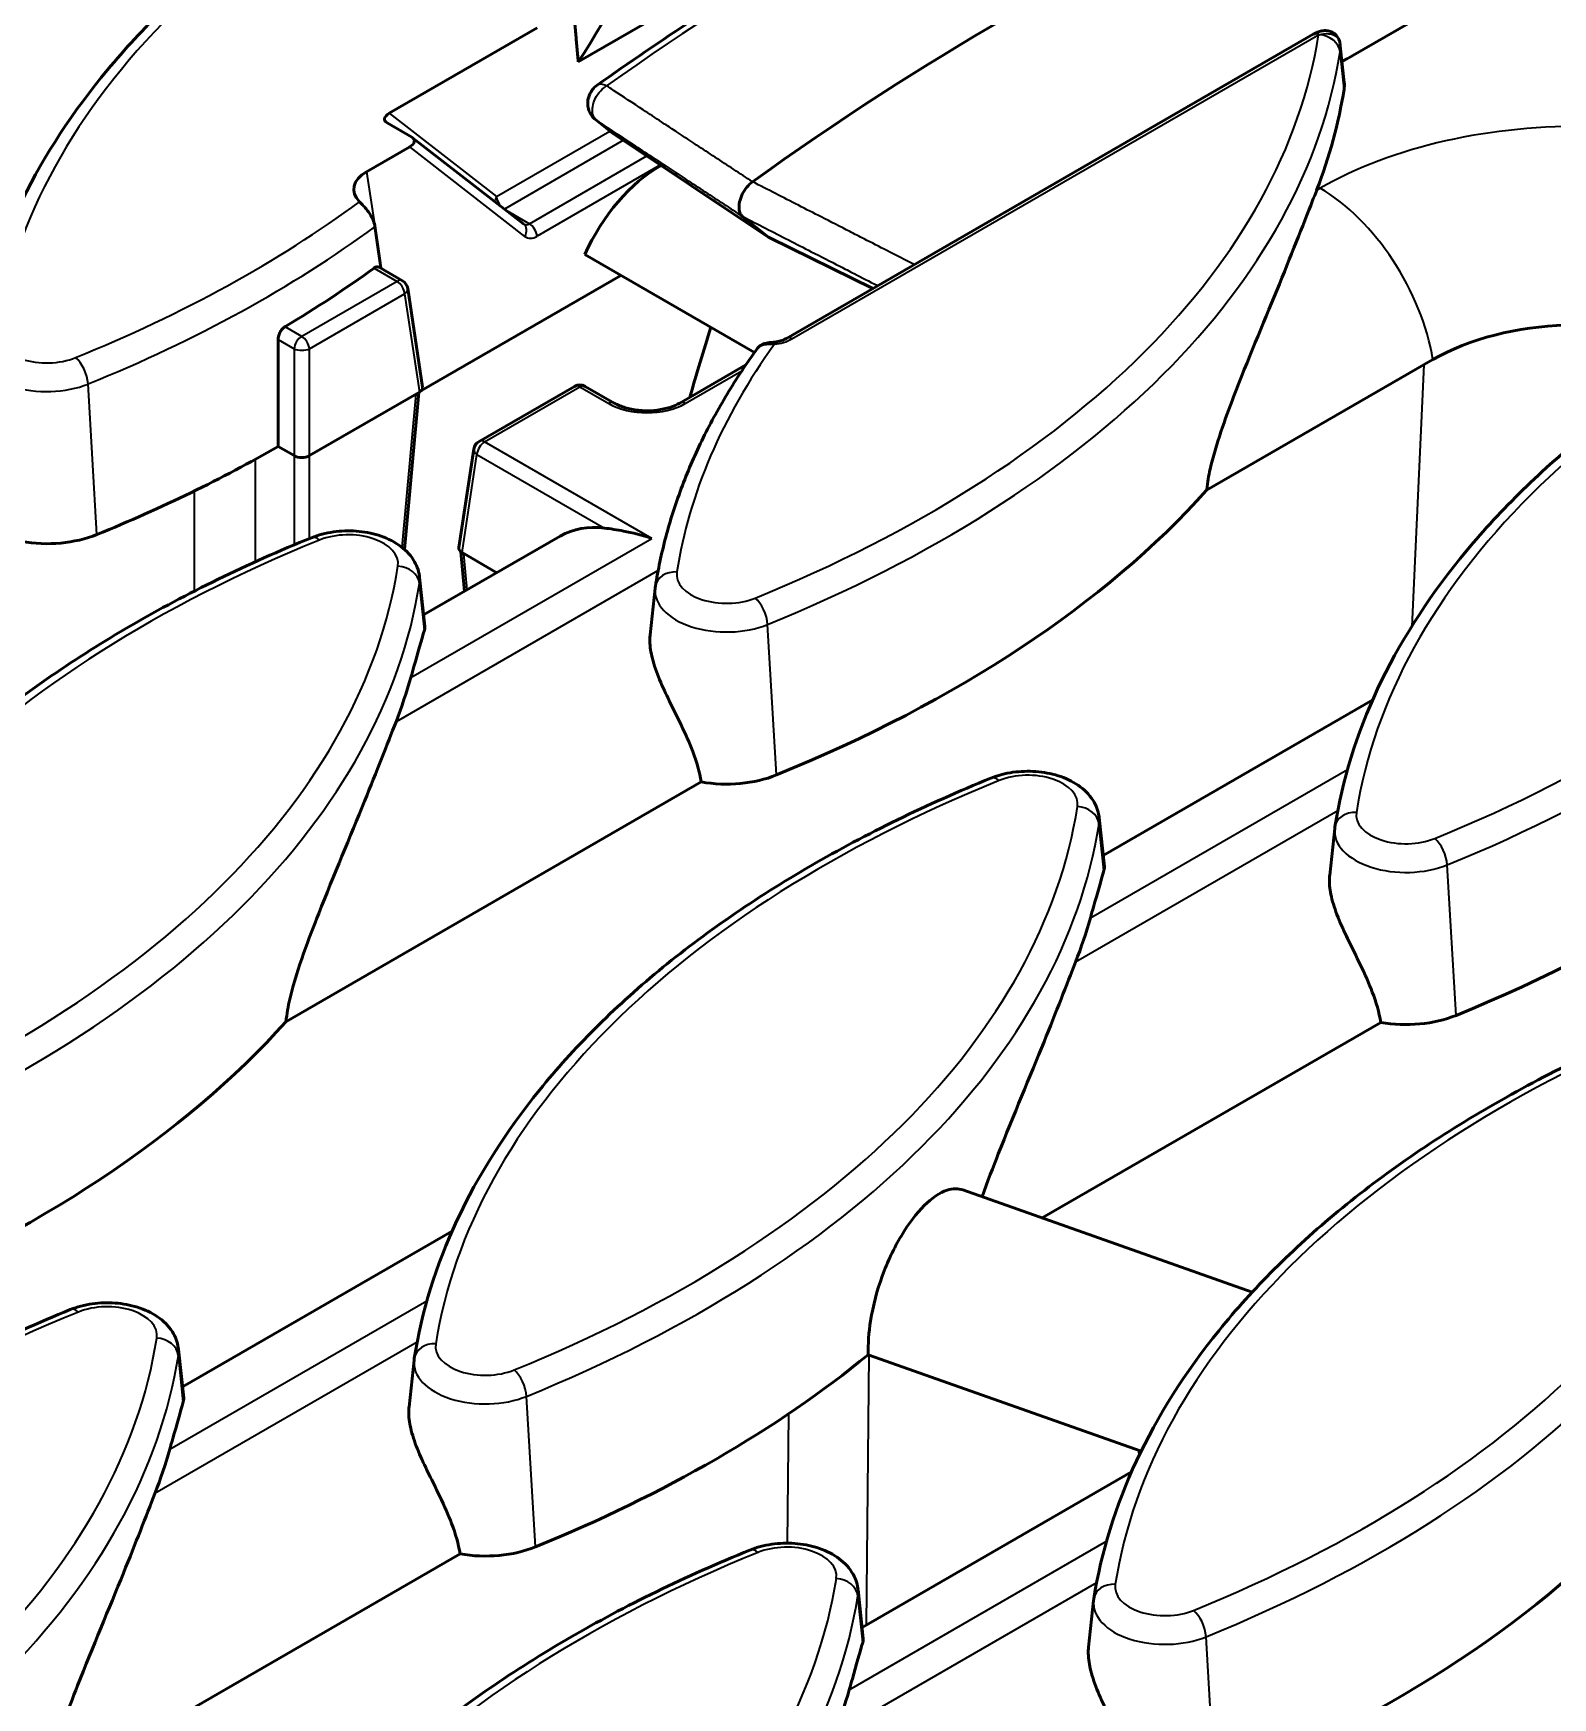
# Model space of a CAD drawing. Header units: millimetres. Extents: x 0 to 4362, y -130 to 2100.
# Drawn here: x 715.9 to 785.9, y 650 to 726.7 of the extents above; entities that cross this region are included whole.
import ezdxf

# ---------------------------------------------------------------- set-up
doc = ezdxf.new("R2010")
doc.units = ezdxf.units.MM
doc.header["$LTSCALE"] = 5
doc.layers.add('Sichtbar (ISO)', color=7, linetype='Continuous', lineweight=50)
doc.layers.add('Sichtbar schmal (ISO)', color=7, linetype='Continuous', lineweight=35)

msp = doc.modelspace()

# ---------------------------------------------------------------- linework, layer by layer
at = {"layer": 'Sichtbar (ISO)'}
for p, q in [((741.023, 725.421), (756.424, 734.312)), ((780.877, 728.12), (776.218, 725.43)), ((732.313, 723.056), (739.136, 726.995)), ((774.888, 726.693), (750.618, 712.681)), ((776.139, 726.167), (776.321, 724.469)), ((733.355, 721.952), (732.213, 722.611)), ((741.827, 722.75), (742.429, 722.268)), ((738.515, 717.941), (733.391, 721.927)), ((749.808, 717.333), (742.496, 722.22)), ((731.263, 720.357), (733.254, 721.507)), ((749.785, 717.35), (748.597, 718.299)), ((749.847, 717.311), (754.599, 714.979)), ((741.331, 716.544), (749.145, 712.032)), ((732.921, 715.333), (731.841, 715.956)), ((733.853, 710.434), (733.165, 714.975)), ((742.991, 715.585), (733.801, 710.28)), ((748.745, 711.456), (745.701, 709.699)), ((769.98, 705.681), (780.404, 711.699)), ((736.456, 707.933), (740.847, 710.468)), ((742.679, 709.699), (741.347, 710.468)), ((733.709, 710.206), (728.632, 707.275)), ((733.013, 702.956), (733.669, 710.183)), ((727.928, 707.275), (727.191, 707.7)), ((736.212, 707.575), (735.524, 703.035)), ((733.899, 699.932), (740.197, 703.569)), ((735.784, 701.021), (735.619, 702.839)), ((737.273, 701.88), (735.668, 702.806)), ((733.712, 701.672), (733.954, 699.421)), ((744.566, 701.167), (744.336, 699.021)), ((765.214, 688.851), (777.632, 696.021)), ((727.553, 681.186), (746.693, 692.236)), ((765.027, 690.591), (765.269, 688.34)), ((775.881, 690.086), (775.651, 687.94)), ((762.395, 672.141), (778.007, 681.155)), ((772.074, 668.716), (758.749, 673.432)), ((722.787, 664.356), (735.205, 671.526)), ((722.601, 666.096), (722.842, 663.845)), ((766.961, 661.391), (754.384, 665.841)), ((733.455, 665.591), (733.224, 663.445)), ((754.102, 653.275), (766.52, 660.445)), ((716.442, 645.61), (735.581, 656.66)), ((753.915, 655.015), (754.157, 652.764)), ((764.77, 654.51), (764.539, 652.364))]:
    msp.add_line(p, q, dxfattribs=at)
for centre, start, end in [((732.671, 714.9), 8.61675, 60), ((741.097, 710.035), 60, 120), ((736.706, 707.5), 120, 171.38325)]:
    msp.add_arc(centre, 0.5, start, end, dxfattribs=at)
for centre, major_axis, ratio, start_param, end_param in [((760.807, 615.134), (68.812, 119.187), 0.57735, 0.664325, 0.906481), ((682.213, 738.534), (63.043, 0), 0.57735, 5.914607, 6.120304), ((775.224, 725.175), (-0.826, -1.61), 0.730872, 3.978209, 3.98913), ((713.528, 727.453), (63.043, 0), 0.57735, 6.063115, 6.192687), ((772.853, 724.345), (3.475, 0), 0.57735, 6.192687, 6.345089), ((732.694, 722.866), (-0.595, -0.115), 0.514513, 5.303882, 6.818626), ((732.873, 721.697), (-0.595, -0.115), 0.514513, 2.162289, 3.677034), ((743.033, 723.024), (-0.646, -0.72), 0.999697, 0.057578, 0.142406), ((732.693, 719.544), (-2.015, 0), 0.572981, 5.501585, 6.797444), ((744.762, 715.785), (2.95, 5.11), 0.57735, 0.765298, 1.751132), ((750.327, 718.189), (-0.5, -0.868), 0.576612, 6.195487, 6.321548), ((682.213, 738.534), (-63.043, 0), 0.57735, 2.37243, 2.471167), ((787.122, 707.821), (9.5, 0), 0.57735, 0.908725, 2.356194), ((792.84, 716.001), (35.4, 61.315), 0.57735, 1.93599, 1.986026), ((733.351, 710.409), (0.504, 0), 0.572981, 5.501585, 6.369795), ((682.213, 733.635), (-63.568, 0), 0.57735, 2.184893, 2.35683), ((728.28, 707.482), (0.5, 0), 0.581753, 3.930789, 5.493989), ((713.528, 722.554), (-63.568, 0), 0.57735, 2.184893, 2.663872), ((716.538, 705.527), (-4, 0), 0.57735, 1.276578, 2.184893), ((743.619, 696.884), (-3.206, 6.798), 0.625236, 5.900399, 6.33513), ((736.026, 703.01), (-0.504, 0), 0.572981, 6.196576, 7.064785), ((671.102, 702.958), (63.043, 0), 0.57735, 6.063115, 6.120304), ((744.843, 711.473), (-63.568, 0), 0.57735, 2.184893, 2.663872), ((747.853, 694.446), (-4, 0), 0.57735, 1.276578, 2.184893), ((702.417, 691.877), (63.043, 0), 0.57735, 6.063115, 6.120304), ((671.102, 698.059), (-63.568, 0), 0.57735, 2.184893, 2.663872), ((779.167, 683.365), (-4, 0), 0.57735, 1.276578, 2.184893), ((702.417, 686.978), (-63.568, 0), 0.57735, 2.184893, 2.527861), ((659.99, 667.383), (63.043, 0), 0.57735, 6.063115, 6.120304), ((733.731, 675.897), (-63.568, 0), 0.57735, 2.184893, 2.663872), ((736.741, 658.87), (-4, 0), 0.57735, 1.276578, 2.184893), ((691.305, 656.302), (63.043, 0), 0.57735, 6.063115, 6.120304)]:
    msp.add_ellipse(centre, major_axis=major_axis, ratio=ratio, start_param=start_param, end_param=end_param, dxfattribs=at)
for points, knots in [([(713.263, 712.334), (713.601, 714.486), (714.263, 716.615), (716.2, 720.757), (717.475, 722.77), (720.592, 726.622), (722.433, 728.461), (726.62, 731.919), (728.967, 733.537), (734.096, 736.51), (736.878, 737.864), (739.838, 739.069)], [5.5882853, 5.5882853, 5.5882853, 5.5882853, 5.7615256, 5.7615256, 5.9347658, 5.9347658, 6.108006, 6.108006, 6.2812463, 6.2812463, 6.4544865, 6.4544865, 6.4544865, 6.4544865]), ([(764.243, 737.199), (762.758, 736.544), (761.27, 735.847), (758.288, 734.371), (756.795, 733.593), (753.809, 731.955), (752.315, 731.096), (749.33, 729.3), (747.839, 728.362), (744.861, 726.411), (743.375, 725.398), (741.893, 724.347)], [4.5949312, 4.5949312, 4.5949312, 4.5949312, 4.6411297, 4.6411297, 4.6873283, 4.6873283, 4.7335269, 4.7335269, 4.7797255, 4.7797255, 4.8259241, 4.8259241, 4.8259241, 4.8259241]), ([(776.115, 726.325), (776.099, 726.405), (776.067, 726.49), (775.976, 726.628), (775.924, 726.684), (775.807, 726.772), (775.744, 726.804), (775.61, 726.85), (775.54, 726.86), (775.388, 726.866), (775.31, 726.855), (775.165, 726.82), (775.096, 726.795), (774.988, 726.747), (774.945, 726.725), (774.904, 726.702)], [0.00370767, 0.00370767, 0.00370767, 0.00370767, 0.01527101, 0.01527101, 0.02468874, 0.02468874, 0.03415946, 0.03415946, 0.04556118, 0.04556118, 0.06157617, 0.06157617, 0.07914757, 0.07914757, 0.09156469, 0.09156469, 0.09156469, 0.09156469]), ([(776.115, 726.325), (776.117, 726.314), (776.119, 726.304), (776.122, 726.283), (776.124, 726.273), (776.128, 726.252), (776.129, 726.241), (776.132, 726.22), (776.134, 726.209), (776.136, 726.188), (776.138, 726.178), (776.139, 726.167)], [2.2417845, 2.2417845, 2.2417845, 2.2417845, 2.25228583, 2.25228583, 2.26278715, 2.26278715, 2.27328848, 2.27328848, 2.28378981, 2.28378981, 2.29429113, 2.29429113, 2.29429113, 2.29429113]), ([(741.893, 724.347), (741.806, 724.285), (741.74, 724.219), (741.631, 724.082), (741.587, 724.009), (741.515, 723.849), (741.486, 723.761), (741.456, 723.547), (741.453, 723.421), (741.519, 723.164), (741.566, 723.05), (741.696, 722.871), (741.756, 722.806), (741.827, 722.75)], [0, 0, 0, 0, 0.00207292, 0.00207292, 0.0042152, 0.0042152, 0.00635748, 0.00635748, 0.00849575, 0.00849575, 0.00988507, 0.00988507, 0.01071138, 0.01071138, 0.01071138, 0.01071138]), ([(749.053, 719.895), (748.961, 719.829), (748.872, 719.744), (748.711, 719.547), (748.64, 719.436), (748.526, 719.204), (748.484, 719.085), (748.433, 718.852), (748.425, 718.741), (748.443, 718.567), (748.461, 718.499), (748.516, 718.382), (748.552, 718.335), (748.597, 718.299)], [0, 0, 0, 0, 0.0393331, 0.0393331, 0.0784112, 0.0784112, 0.1172971, 0.1172971, 0.1561633, 0.1561633, 0.1857119, 0.1857119, 0.2153084, 0.2153084, 0.2153084, 0.2153084]), ([(731.282, 718.605), (731.232, 718.665), (731.181, 718.722), (731.06, 718.852), (730.995, 718.919), (730.938, 718.976)], [-0.19958078, -0.19958078, -0.19958078, -0.19958078, -0.18133595, -0.18133595, -0.15532649, -0.15532649, -0.15532649, -0.15532649]), ([(775.051, 719.508), (774.99, 719.35), (774.928, 719.19), (774.415, 717.872), (773.848, 716.446), (772.576, 713.339), (771.869, 711.669), (770.847, 709.001), (770.397, 707.775), (770.078, 706.359), (770.018, 706.035), (769.982, 705.708), (769.981, 705.694), (769.98, 705.681)], [1.401292, 1.401292, 1.401292, 1.401292, 1.483131, 1.483131, 2.074824, 2.074824, 2.666517, 2.666517, 3.011705, 3.011705, 3.102146, 3.102146, 3.106082, 3.106082, 3.106082, 3.106082]), ([(731.653, 717.825), (731.642, 717.906), (731.617, 718), (731.546, 718.191), (731.481, 718.321), (731.376, 718.483), (731.33, 718.547), (731.282, 718.605)], [0.00846176, 0.00846176, 0.00846176, 0.00846176, 0.03710569, 0.03710569, 0.07407564, 0.07407564, 0.09520654, 0.09520654, 0.09520654, 0.09520654]), ([(775.893, 690.172), (776.231, 692.324), (776.892, 694.453), (778.829, 698.595), (780.105, 700.608), (783.221, 704.46), (785.062, 706.299), (789.249, 709.757), (791.596, 711.375), (796.725, 714.348), (799.508, 715.702), (802.467, 716.907)], [5.5882853, 5.5882853, 5.5882853, 5.5882853, 5.7615256, 5.7615256, 5.9347658, 5.9347658, 6.108006, 6.108006, 6.2812463, 6.2812463, 6.4544865, 6.4544865, 6.4544865, 6.4544865]), ([(731.611, 715.92), (731.65, 715.947), (731.691, 715.967), (731.77, 715.981), (731.808, 715.974), (731.839, 715.957), (731.84, 715.957), (731.841, 715.956)], [0.07639616, 0.07639616, 0.07639616, 0.07639616, 0.09479893, 0.09479893, 0.11370562, 0.11370562, 0.11418681, 0.11418681, 0.11418681, 0.11418681]), ([(727.19, 712.623), (727.19, 712.667), (727.195, 712.715), (727.22, 712.827), (727.244, 712.891), (727.3, 713.003), (727.337, 713.059), (727.42, 713.153), (727.465, 713.192), (727.509, 713.218), (727.509, 713.218), (727.51, 713.218)], [0.00435482, 0.00435482, 0.00435482, 0.00435482, 0.01890392, 0.01890392, 0.03780785, 0.03780785, 0.05663881, 0.05663881, 0.07546976, 0.07546976, 0.07554072, 0.07554072, 0.07554072, 0.07554072]), ([(750.618, 712.681), (750.587, 712.662), (750.552, 712.644), (750.479, 712.611), (750.44, 712.595), (750.36, 712.567), (750.318, 712.555), (750.234, 712.533), (750.191, 712.524), (750.106, 712.51), (750.064, 712.504), (750.023, 712.501)], [4.8479657, 4.8479657, 4.8479657, 4.8479657, 4.9982688, 4.9982688, 5.148572, 5.148572, 5.2988751, 5.2988751, 5.4491783, 5.4491783, 5.5994814, 5.5994814, 5.5994814, 5.5994814]), ([(744.578, 701.253), (744.697, 702.011), (744.856, 702.766), (745.253, 704.268), (745.491, 705.014), (746.045, 706.495), (746.36, 707.23), (747.067, 708.684), (747.459, 709.404), (748.315, 710.826), (748.78, 711.529), (749.281, 712.221)], [5.5882853, 5.5882853, 5.5882853, 5.5882853, 5.6493109, 5.6493109, 5.7103365, 5.7103365, 5.7713621, 5.7713621, 5.8323878, 5.8323878, 5.8934134, 5.8934134, 5.8934134, 5.8934134]), ([(750.023, 712.501), (749.981, 712.498), (749.937, 712.494), (749.851, 712.485), (749.808, 712.48), (749.725, 712.467), (749.685, 712.46), (749.598, 712.439), (749.553, 712.426), (749.466, 712.384), (749.437, 712.367), (749.365, 712.316), (749.321, 712.277), (749.281, 712.221)], [0.36934213, 0.36934213, 0.36934213, 0.36934213, 0.38089184, 0.38089184, 0.39244155, 0.39244155, 0.40399125, 0.40399125, 0.41554096, 0.41554096, 0.42076459, 0.42076459, 0.42709066, 0.42709066, 0.42709066, 0.42709066]), ([(745.701, 709.699), (745.571, 709.623), (745.415, 709.555), (745.063, 709.443), (744.867, 709.399), (744.455, 709.347), (744.239, 709.338), (743.812, 709.357), (743.601, 709.384), (743.21, 709.471), (743.029, 709.531), (742.803, 709.632), (742.738, 709.664), (742.679, 709.699)], [-0.7816, -0.7816, -0.7816, -0.7816, -0.50177, -0.50177, -0.215822, -0.215822, 0.074613, 0.074613, 0.365965, 0.365965, 0.654454, 0.654454, 0.7816, 0.7816, 0.7816, 0.7816]), ([(702.151, 676.758), (702.49, 678.91), (703.151, 681.039), (705.088, 685.181), (706.364, 687.194), (709.48, 691.046), (711.321, 692.885), (715.508, 696.343), (717.855, 697.961), (722.984, 700.934), (725.767, 702.288), (728.726, 703.493)], [5.5882853, 5.5882853, 5.5882853, 5.5882853, 5.7615256, 5.7615256, 5.9347658, 5.9347658, 6.108006, 6.108006, 6.2812463, 6.2812463, 6.4544865, 6.4544865, 6.4544865, 6.4544865]), ([(728.726, 703.493), (729.045, 703.623), (729.387, 703.711), (730.086, 703.81), (730.443, 703.822), (731.146, 703.769), (731.491, 703.706), (732.151, 703.5), (732.464, 703.356), (733.013, 702.981), (733.253, 702.753), (733.569, 702.248), (733.668, 701.996), (733.708, 701.709), (733.71, 701.691), (733.712, 701.672)], [0.171301, 0.171301, 0.171301, 0.171301, 0.544708, 0.544708, 0.913961, 0.913961, 1.281842, 1.281842, 1.65525, 1.65525, 2.009336, 2.009336, 2.275825, 2.275825, 2.294291, 2.294291, 2.294291, 2.294291]), ([(744.407, 703.463), (743.995, 703.603), (743.504, 703.726), (742.82, 703.857), (742.489, 703.904), (742.233, 703.938)], [0, 0, 0, 0, 0.1433141, 0.1433141, 0.2514346, 0.2514346, 0.2514346, 0.2514346]), ([(744.566, 701.167), (744.567, 701.173), (744.568, 701.179), (744.569, 701.19), (744.57, 701.196), (744.571, 701.207), (744.572, 701.213), (744.574, 701.225), (744.574, 701.23), (744.576, 701.242), (744.577, 701.248), (744.578, 701.253)], [5.5596905, 5.5596905, 5.5596905, 5.5596905, 5.56540946, 5.56540946, 5.57112842, 5.57112842, 5.57684739, 5.57684739, 5.58256635, 5.58256635, 5.58828531, 5.58828531, 5.58828531, 5.58828531]), ([(733.933, 699.238), (733.795, 698.78), (733.63, 698.185), (733.406, 697.394), (733.36, 697.228), (733.311, 697.056)], [1.0982954, 1.0982954, 1.0982954, 1.0982954, 1.4526892, 1.4526892, 1.5412165, 1.5412165, 1.5412165, 1.5412165]), ([(733.954, 699.421), (733.956, 699.402), (733.957, 699.381), (733.953, 699.322), (733.946, 699.281), (733.933, 699.238)], [3.52470314, 3.52470314, 3.52470314, 3.52470314, 3.54324006, 3.54324006, 3.57659228, 3.57659228, 3.57659228, 3.57659228]), ([(746.693, 692.236), (746.615, 692.695), (746.478, 693.164), (745.987, 694.462), (745.548, 695.295), (745.013, 696.405), (744.856, 696.743), (744.588, 697.41), (744.479, 697.739), (744.353, 698.293), (744.318, 698.566), (744.325, 698.89), (744.329, 698.957), (744.336, 699.021)], [2.8285154, 2.8285154, 2.8285154, 2.8285154, 2.9796104, 2.9796104, 3.2469031, 3.2469031, 3.3498715, 3.3498715, 3.45284, 3.45284, 3.5432401, 3.5432401, 3.5669124, 3.5669124, 3.5669124, 3.5669124]), ([(732.625, 695.013), (732.221, 693.972), (731.728, 692.716), (730.515, 689.725), (729.766, 687.955), (728.622, 685.053), (728.08, 683.654), (727.684, 682.027), (727.611, 681.668), (727.563, 681.276), (727.558, 681.231), (727.553, 681.186)], [5.057153, 5.057153, 5.057153, 5.057153, 5.598349, 5.598349, 6.239433, 6.239433, 6.642714, 6.642714, 6.742864, 6.742864, 6.755946, 6.755946, 6.755946, 6.755946]), ([(760.041, 692.412), (760.36, 692.542), (760.702, 692.63), (761.401, 692.729), (761.758, 692.741), (762.46, 692.688), (762.806, 692.625), (763.465, 692.419), (763.779, 692.275), (764.327, 691.9), (764.568, 691.672), (764.884, 691.167), (764.983, 690.915), (765.023, 690.628), (765.025, 690.61), (765.027, 690.591)], [0.171301, 0.171301, 0.171301, 0.171301, 0.544708, 0.544708, 0.913961, 0.913961, 1.281842, 1.281842, 1.65525, 1.65525, 2.009336, 2.009336, 2.275825, 2.275825, 2.294291, 2.294291, 2.294291, 2.294291]), ([(733.466, 665.677), (733.804, 667.829), (734.466, 669.958), (736.403, 674.1), (737.678, 676.113), (740.795, 679.965), (742.636, 681.804), (746.823, 685.262), (749.17, 686.88), (754.299, 689.853), (757.081, 691.207), (760.041, 692.412)], [5.5882853, 5.5882853, 5.5882853, 5.5882853, 5.7615256, 5.7615256, 5.9347658, 5.9347658, 6.108006, 6.108006, 6.2812463, 6.2812463, 6.4544865, 6.4544865, 6.4544865, 6.4544865]), ([(775.881, 690.086), (775.882, 690.092), (775.882, 690.098), (775.884, 690.109), (775.885, 690.115), (775.886, 690.126), (775.887, 690.132), (775.888, 690.144), (775.889, 690.149), (775.891, 690.161), (775.892, 690.167), (775.893, 690.172)], [5.5596905, 5.5596905, 5.5596905, 5.5596905, 5.56540946, 5.56540946, 5.57112842, 5.57112842, 5.57684739, 5.57684739, 5.58256635, 5.58256635, 5.58828531, 5.58828531, 5.58828531, 5.58828531]), ([(765.248, 688.157), (765.11, 687.699), (764.945, 687.104), (764.721, 686.313), (764.674, 686.147), (764.625, 685.975)], [1.0982954, 1.0982954, 1.0982954, 1.0982954, 1.4526892, 1.4526892, 1.5412165, 1.5412165, 1.5412165, 1.5412165]), ([(765.269, 688.34), (765.271, 688.321), (765.271, 688.3), (765.268, 688.241), (765.26, 688.2), (765.248, 688.157)], [3.52470314, 3.52470314, 3.52470314, 3.52470314, 3.54324006, 3.54324006, 3.57659228, 3.57659228, 3.57659228, 3.57659228]), ([(778.007, 681.155), (777.93, 681.614), (777.793, 682.083), (777.302, 683.381), (776.863, 684.214), (776.327, 685.324), (776.17, 685.662), (775.903, 686.329), (775.794, 686.658), (775.668, 687.212), (775.632, 687.485), (775.64, 687.809), (775.644, 687.875), (775.651, 687.94)], [2.8285154, 2.8285154, 2.8285154, 2.8285154, 2.9796104, 2.9796104, 3.2469031, 3.2469031, 3.3498715, 3.3498715, 3.45284, 3.45284, 3.5432401, 3.5432401, 3.5669124, 3.5669124, 3.5669124, 3.5669124]), ([(763.939, 683.932), (763.536, 682.891), (763.043, 681.635), (761.83, 678.644), (761.081, 676.874), (760.143, 674.494), (759.881, 673.817), (759.638, 673.117)], [5.057153, 5.057153, 5.057153, 5.057153, 5.598349, 5.598349, 6.239433, 6.239433, 6.454546, 6.454546, 6.454546, 6.454546]), ([(764.781, 654.596), (765.119, 656.748), (765.78, 658.877), (767.718, 663.019), (768.993, 665.032), (772.11, 668.884), (773.95, 670.723), (778.138, 674.181), (780.485, 675.799), (785.614, 678.772), (788.396, 680.126), (791.355, 681.331)], [5.5882853, 5.5882853, 5.5882853, 5.5882853, 5.7615256, 5.7615256, 5.9347658, 5.9347658, 6.108006, 6.108006, 6.2812463, 6.2812463, 6.4544865, 6.4544865, 6.4544865, 6.4544865]), ([(754.384, 665.841), (754.372, 666.323), (754.408, 666.857), (754.605, 668.102), (754.799, 668.822), (755.268, 670.108), (755.574, 670.76), (756.249, 671.89), (756.619, 672.369), (757.311, 673.057), (757.679, 673.312), (758.284, 673.508), (758.531, 673.507), (758.748, 673.431)], [0.046502, 0.046502, 0.046502, 0.046502, 0.206563, 0.206563, 0.413127, 0.413127, 0.619287, 0.619287, 0.825447, 0.825447, 1.031686, 1.031686, 1.190458, 1.190458, 1.190458, 1.190458]), ([(717.614, 667.917), (717.933, 668.047), (718.275, 668.135), (718.974, 668.234), (719.331, 668.246), (720.034, 668.193), (720.38, 668.13), (721.039, 667.924), (721.353, 667.78), (721.901, 667.405), (722.141, 667.177), (722.457, 666.672), (722.556, 666.42), (722.596, 666.133), (722.599, 666.115), (722.601, 666.096)], [0.171301, 0.171301, 0.171301, 0.171301, 0.544708, 0.544708, 0.913961, 0.913961, 1.281842, 1.281842, 1.65525, 1.65525, 2.009336, 2.009336, 2.275825, 2.275825, 2.294291, 2.294291, 2.294291, 2.294291]), ([(691.04, 641.182), (691.378, 643.334), (692.039, 645.463), (693.976, 649.605), (695.252, 651.618), (698.368, 655.47), (700.209, 657.309), (704.397, 660.767), (706.743, 662.385), (711.873, 665.358), (714.655, 666.713), (717.614, 667.917)], [5.5882853, 5.5882853, 5.5882853, 5.5882853, 5.7615256, 5.7615256, 5.9347658, 5.9347658, 6.108006, 6.108006, 6.2812463, 6.2812463, 6.4544865, 6.4544865, 6.4544865, 6.4544865]), ([(733.455, 665.591), (733.455, 665.597), (733.456, 665.603), (733.457, 665.614), (733.458, 665.62), (733.46, 665.631), (733.46, 665.637), (733.462, 665.649), (733.463, 665.654), (733.464, 665.666), (733.465, 665.672), (733.466, 665.677)], [5.5596905, 5.5596905, 5.5596905, 5.5596905, 5.56540946, 5.56540946, 5.57112842, 5.57112842, 5.57684739, 5.57684739, 5.58256635, 5.58256635, 5.58828531, 5.58828531, 5.58828531, 5.58828531]), ([(722.821, 663.662), (722.684, 663.204), (722.519, 662.609), (722.295, 661.818), (722.248, 661.652), (722.199, 661.48)], [1.0982954, 1.0982954, 1.0982954, 1.0982954, 1.4526892, 1.4526892, 1.5412165, 1.5412165, 1.5412165, 1.5412165]), ([(722.842, 663.845), (722.844, 663.826), (722.845, 663.805), (722.842, 663.746), (722.834, 663.705), (722.821, 663.662)], [3.52470314, 3.52470314, 3.52470314, 3.52470314, 3.54324006, 3.54324006, 3.57659228, 3.57659228, 3.57659228, 3.57659228]), ([(735.581, 656.66), (735.503, 657.119), (735.366, 657.588), (734.876, 658.886), (734.436, 659.719), (733.901, 660.829), (733.744, 661.167), (733.476, 661.834), (733.367, 662.163), (733.242, 662.717), (733.206, 662.99), (733.213, 663.314), (733.217, 663.381), (733.224, 663.445)], [2.8285154, 2.8285154, 2.8285154, 2.8285154, 2.9796104, 2.9796104, 3.2469031, 3.2469031, 3.3498715, 3.3498715, 3.45284, 3.45284, 3.5432401, 3.5432401, 3.5669124, 3.5669124, 3.5669124, 3.5669124]), ([(721.513, 659.437), (721.11, 658.396), (720.616, 657.14), (719.403, 654.149), (718.655, 652.379), (717.51, 649.477), (716.968, 648.078), (716.573, 646.451), (716.499, 646.092), (716.451, 645.7), (716.446, 645.655), (716.442, 645.61)], [5.057153, 5.057153, 5.057153, 5.057153, 5.598349, 5.598349, 6.239433, 6.239433, 6.642714, 6.642714, 6.742864, 6.742864, 6.755946, 6.755946, 6.755946, 6.755946]), ([(722.355, 630.101), (722.693, 632.253), (723.354, 634.382), (725.291, 638.524), (726.567, 640.537), (729.683, 644.389), (731.524, 646.228), (735.711, 649.686), (738.058, 651.304), (743.187, 654.277), (745.97, 655.631), (748.929, 656.836)], [5.5882853, 5.5882853, 5.5882853, 5.5882853, 5.7615256, 5.7615256, 5.9347658, 5.9347658, 6.108006, 6.108006, 6.2812463, 6.2812463, 6.4544865, 6.4544865, 6.4544865, 6.4544865]), ([(748.929, 656.836), (749.248, 656.966), (749.59, 657.054), (750.289, 657.153), (750.646, 657.165), (751.349, 657.112), (751.694, 657.049), (752.354, 656.843), (752.667, 656.699), (753.216, 656.324), (753.456, 656.096), (753.772, 655.591), (753.871, 655.339), (753.911, 655.052), (753.913, 655.034), (753.915, 655.015)], [0.171301, 0.171301, 0.171301, 0.171301, 0.544708, 0.544708, 0.913961, 0.913961, 1.281842, 1.281842, 1.65525, 1.65525, 2.009336, 2.009336, 2.275825, 2.275825, 2.294291, 2.294291, 2.294291, 2.294291]), ([(764.77, 654.51), (764.77, 654.516), (764.771, 654.522), (764.772, 654.533), (764.773, 654.539), (764.774, 654.55), (764.775, 654.556), (764.777, 654.568), (764.777, 654.573), (764.779, 654.585), (764.78, 654.591), (764.781, 654.596)], [5.5596905, 5.5596905, 5.5596905, 5.5596905, 5.56540946, 5.56540946, 5.57112842, 5.57112842, 5.57684739, 5.57684739, 5.58256635, 5.58256635, 5.58828531, 5.58828531, 5.58828531, 5.58828531]), ([(754.136, 652.581), (753.998, 652.123), (753.833, 651.528), (753.61, 650.737), (753.563, 650.571), (753.514, 650.399)], [1.0982954, 1.0982954, 1.0982954, 1.0982954, 1.4526892, 1.4526892, 1.5412165, 1.5412165, 1.5412165, 1.5412165]), ([(754.157, 652.764), (754.159, 652.745), (754.16, 652.724), (754.156, 652.665), (754.149, 652.624), (754.136, 652.581)], [3.52470314, 3.52470314, 3.52470314, 3.52470314, 3.54324006, 3.54324006, 3.57659228, 3.57659228, 3.57659228, 3.57659228]), ([(766.896, 645.579), (766.818, 646.038), (766.681, 646.507), (766.191, 647.805), (765.751, 648.638), (765.216, 649.748), (765.059, 650.086), (764.791, 650.753), (764.682, 651.082), (764.556, 651.636), (764.521, 651.909), (764.528, 652.233), (764.532, 652.3), (764.539, 652.364)], [2.8285154, 2.8285154, 2.8285154, 2.8285154, 2.9796104, 2.9796104, 3.2469031, 3.2469031, 3.3498715, 3.3498715, 3.45284, 3.45284, 3.5432401, 3.5432401, 3.5669124, 3.5669124, 3.5669124, 3.5669124])]:
    msp.add_open_spline(points, degree=3, knots=knots, dxfattribs=at)
for points in [[(740.866, 727.183), (740.944, 726.303), (741.023, 725.421)], [(731.897, 716.129), (731.775, 716.978), (731.653, 717.825)], [(731.929, 715.905), (731.913, 716.017), (731.897, 716.129)], [(727.191, 707.7), (727.191, 710.171), (727.19, 712.623)]]:
    msp.add_open_spline(points, degree=2, dxfattribs=at)
at = {"layer": 'Sichtbar schmal (ISO)'}
for p, q in [((750.868, 712.656), (775.138, 726.668)), ((776.313, 724.164), (776.132, 725.878)), ((732.313, 723.056), (737.256, 719.211)), ((742.473, 722.236), (741.871, 722.718)), ((737.256, 719.211), (742.482, 722.229)), ((749.785, 717.35), (742.473, 722.236)), ((738.56, 717.379), (733.254, 721.507)), ((743.108, 721.811), (737.617, 718.64)), ((738.772, 717.963), (744.187, 721.09)), ((731.263, 720.357), (731.627, 717.954)), ((744.813, 720.671), (739.124, 717.387)), ((775.208, 719.598), (775.051, 719.508)), ((737.667, 718.601), (738.772, 717.963)), ((754.607, 714.983), (749.785, 717.35)), ((731.779, 716.947), (731.938, 715.9)), ((731.611, 715.92), (732.671, 715.308)), ((732.671, 715.308), (728.28, 712.773)), ((728.632, 712.197), (733.023, 714.732)), ((733.023, 714.732), (733.709, 710.206)), ((728.28, 712.773), (727.51, 713.218)), ((727.19, 712.623), (727.928, 712.197)), ((727.928, 712.197), (727.928, 707.275)), ((728.632, 707.275), (728.632, 712.197)), ((745.951, 709.674), (748.56, 711.18)), ((779.992, 711.461), (779.43, 699.407)), ((718.843, 703.64), (718.435, 710.577)), ((736.706, 707.909), (741.097, 710.443)), ((741.097, 710.443), (742.429, 709.674)), ((733.533, 710.105), (732.894, 703.055)), ((727.927, 707.276), (727.927, 703.162)), ((728.633, 703.455), (728.633, 707.276)), ((735.668, 702.806), (736.354, 707.333)), ((736.354, 707.333), (742.233, 703.938)), ((744.407, 703.463), (736.706, 707.909)), ((726.143, 702.383), (726.143, 707.108)), ((723.318, 705.64), (723.318, 701.024)), ((733.311, 697.056), (744.407, 703.463)), ((735.906, 701.091), (735.755, 702.756)), ((744.706, 701.988), (732.625, 695.013)), ((733.933, 699.238), (733.705, 701.383)), ((750.157, 692.559), (749.75, 699.496)), ((764.625, 685.975), (776.473, 692.815)), ((776.021, 690.907), (763.939, 683.932)), ((765.248, 688.157), (765.02, 690.302)), ((781.472, 681.478), (781.065, 688.415)), ((722.199, 661.48), (734.047, 668.321)), ((733.594, 666.412), (721.513, 659.437)), ((722.821, 663.662), (722.594, 665.807)), ((754.299, 653.389), (754.424, 665.827)), ((739.046, 656.983), (738.638, 663.92)), ((750.715, 663.117), (750.655, 657.152)), ((766.833, 661.436), (766.859, 661.181)), ((753.514, 650.399), (765.361, 657.239)), ((764.909, 655.331), (752.828, 648.356)), ((754.136, 652.581), (753.908, 654.726)), ((770.361, 645.902), (769.953, 652.839))]:
    msp.add_line(p, q, dxfattribs=at)
for centre, major_axis, ratio, start_param, end_param in [((775.862, 709.768), (-61.864, 0), 0.57735, 5.326486, 6.192687), ((753.312, 619.461), (68.535, 118.706), 0.57735, 0.66794, 0.898933), ((713.528, 729.903), (61.864, 0), 0.57735, 5.326486, 6.192495), ((775.138, 726.26), (-0.25, 0.433), 0.57735, 5.497787, 6.283185), ((775.149, 726.266), (-0.246, 0.436), 0.585243, 5.488442, 6.283185), ((775.139, 725.858), (0.988, -0.155), 0.813155, 0.214386, 1.678144), ((713.528, 729.158), (62.861, 0), 0.57735, 5.326486, 6.192687), ((772.853, 726.049), (3.292, 0), 0.57735, 6.192687, 6.345089), ((768.939, 610.439), (68.06, 117.884), 0.57735, 0.705593, 0.70974), ((742.443, 723.572), (-0.549, 0.775), 0.508224, 5.499473, 6.283185), ((742.42, 723.492), (-0.593, -0.742), 0.81339, 0, 0.070278), ((743.022, 723.011), (-0.593, -0.742), 0.81339, 0, 0.070278), ((743.049, 723.053), (-0.553, -0.833), 0.561164, 6.232033, 6.281368), ((787.122, 712.72), (-16.848, 0), 0.57735, 4.672694, 5.497787), ((775.208, 713.475), (3.75, -6.495), 0.57735, 0.986756, 2.356194), ((682.213, 740.984), (-61.864, 0), 0.57735, 2.184893, 2.477714), ((737.608, 719.044), (0.307, 0.395), 0.772961, 1.739248, 2.247093), ((737.608, 719.044), (0.25, -0.433), 0.57735, 4.014257, 5.031084), ((682.213, 740.239), (62.861, 0), 0.57735, 5.326486, 5.617509), ((738.71, 718.407), (0.169, 0.476), 0.665976, 3.038304, 3.804879), ((738.208, 717.547), (0.307, 0.395), 0.772961, 4.880841, 6.283185), ((739.062, 718.239), (-0.427, -0.906), 0.625236, 6.143974, 7.016639), ((738.772, 717.555), (0.25, -0.433), 0.57735, 0.872665, 2.356194), ((838.492, 687.606), (-61.864, 0), 0.57735, 5.326486, 6.192687), ((732.671, 714.9), (0.25, 0.433), 0.57735, 0, 0.785398), ((732.671, 714.9), (0.25, -0.433), 0.57735, 0.872665, 2.356194), ((732.671, 714.9), (0.494, 0.075), 0.572981, 5.414976, 6.283185), ((744.843, 718.822), (61.864, 0), 0.57735, 5.326486, 6.192687), ((744.843, 718.076), (62.861, 0), 0.57735, 5.326486, 6.192687), ((716.538, 712.876), (-2.296, 0), 0.57735, 6.192687, 8.468079), ((728.28, 712.365), (-0.25, -0.433), 0.57735, 3.926991, 5.410521), ((728.28, 712.365), (-0.25, 0.433), 0.57735, 4.014257, 5.497787), ((750.21, 713.095), (1.122, 0.264), 0.568022, 4.447955, 5.19947), ((750.868, 712.248), (-0.25, 0.433), 0.57735, 5.497787, 6.283185), ((716.538, 712.13), (-3.292, 0), 0.57735, 6.221282, 8.468079), ((728.28, 712.365), (0.5, 0), 0.472722, 3.930789, 5.493989), ((807.177, 698.687), (-61.864, 0), 0.57735, 5.888793, 6.192687), ((750.062, 712.003), (-0.039, 0.498), 0.110575, 5.663336, 6.283185), ((717.861, 710.976), (-0.377, 0.926), 0.470482, 4.086414, 5.569944), ((741.097, 710.035), (-0.25, 0.433), 0.57735, 5.497787, 6.283185), ((741.097, 710.035), (0.25, 0.433), 0.57735, 0, 0.785398), ((742.429, 709.266), (0.25, 0.433), 0.57735, 0, 0.785398), ((744.19, 710.706), (2.5, 0), 0.581753, 3.930789, 5.493989), ((745.951, 709.266), (-0.25, 0.433), 0.57735, 5.497787, 6.283185), ((736.706, 707.5), (-0.494, 0.075), 0.572981, 0, 0.868209), ((736.706, 707.5), (0.25, 0.433), 0.57735, 0.785398, 2.268928), ((736.706, 707.5), (-0.25, 0.433), 0.57735, 5.497787, 6.283185), ((729.103, 702.567), (-0.377, 0.926), 0.470482, 5.569944, 6.283185), ((730.426, 702.3), (2.296, 0), 0.57735, 6.192687, 8.468079), ((764.751, 674.192), (-61.864, 0), 0.57735, 5.326486, 6.192687), ((671.102, 705.408), (61.864, 0), 0.57735, 5.326486, 6.192687), ((732.713, 701.364), (0.988, -0.155), 0.813155, 0.214386, 1.697916), ((745.566, 701.098), (-0.988, 0.155), 0.813155, 4.839509, 6.283185), ((747.853, 701.795), (-2.296, 0), 0.57735, 6.192687, 8.468079), ((671.102, 704.663), (62.861, 0), 0.57735, 5.326486, 6.192687), ((730.426, 701.554), (3.292, 0), 0.57735, 6.192687, 6.345089), ((747.853, 701.049), (-3.292, 0), 0.57735, 6.221282, 8.468079), ((749.176, 699.895), (-0.377, 0.926), 0.470482, 4.086414, 5.569944), ((796.065, 663.111), (-61.864, 0), 0.57735, 5.326486, 6.192687), ((760.418, 691.486), (-0.377, 0.926), 0.470482, 5.569944, 6.283185), ((761.741, 691.219), (2.296, 0), 0.57735, 6.192687, 8.468079), ((702.417, 694.327), (61.864, 0), 0.57735, 5.326486, 6.192687), ((764.028, 690.282), (0.988, -0.155), 0.813155, 0.214386, 1.697916), ((761.741, 690.473), (3.292, 0), 0.57735, 6.192687, 6.345089), ((776.88, 690.017), (-0.988, 0.155), 0.813155, 4.839509, 6.283185), ((779.167, 690.714), (-2.296, 0), 0.57735, 6.192687, 8.468079), ((702.417, 693.582), (62.861, 0), 0.57735, 5.326486, 6.192687), ((779.167, 689.968), (-3.292, 0), 0.57735, 6.221282, 8.468079), ((780.491, 688.814), (-0.377, 0.926), 0.470482, 4.086414, 5.569944), ((827.38, 652.03), (-61.864, 0), 0.57735, 5.326486, 6.192687), ((733.731, 683.246), (61.864, 0), 0.57735, 5.326486, 6.192687), ((733.731, 682.501), (62.861, 0), 0.57735, 5.326486, 6.192687), ((753.639, 638.616), (-61.864, 0), 0.57735, 5.326486, 6.192687), ((717.991, 666.991), (-0.377, 0.926), 0.470482, 5.569944, 6.283185), ((719.315, 666.724), (2.296, 0), 0.57735, 6.192687, 8.468079), ((659.99, 669.832), (61.864, 0), 0.57735, 5.326486, 6.192687), ((721.601, 665.788), (0.988, -0.155), 0.813155, 0.214386, 1.697916), ((719.315, 665.979), (3.292, 0), 0.57735, 6.192687, 6.345089), ((734.454, 665.522), (-0.988, 0.155), 0.813155, 4.839509, 6.283185), ((736.741, 666.219), (-2.296, 0), 0.57735, 6.192687, 8.468079), ((659.99, 669.087), (62.861, 0), 0.57735, 5.326486, 6.192687), ((736.741, 665.473), (-3.292, 0), 0.57735, 6.221282, 8.468079), ((738.064, 664.319), (-0.377, 0.926), 0.470482, 4.086414, 5.569944), ((784.954, 627.535), (-61.864, 0), 0.57735, 5.326486, 6.192687), ((749.306, 655.91), (-0.377, 0.926), 0.470482, 5.569944, 6.283185), ((750.629, 655.643), (2.296, 0), 0.57735, 6.192687, 8.468079), ((691.305, 658.751), (61.864, 0), 0.57735, 5.326486, 6.192687), ((752.916, 654.707), (0.988, -0.155), 0.813155, 0.214386, 1.697916), ((765.769, 654.441), (-0.988, 0.155), 0.813155, 4.839509, 6.283185), ((768.056, 655.138), (-2.296, 0), 0.57735, 6.192687, 8.468079), ((691.305, 658.006), (62.861, 0), 0.57735, 5.326486, 6.192687), ((750.629, 654.898), (3.292, 0), 0.57735, 6.192687, 6.345089), ((768.056, 654.392), (-3.292, 0), 0.57735, 6.221282, 8.468079), ((769.379, 653.238), (-0.377, 0.926), 0.470482, 4.086414, 5.569944)]:
    msp.add_ellipse(centre, major_axis=major_axis, ratio=ratio, start_param=start_param, end_param=end_param, dxfattribs=at)
for points, knots in [([(775.138, 726.668), (775.141, 726.669), (775.143, 726.669), (775.148, 726.671), (775.15, 726.671), (775.154, 726.672), (775.155, 726.673), (775.157, 726.673), (775.158, 726.673), (775.159, 726.674)], [-0.001545102, -0.001545102, -0.001545102, -0.001545102, -0.000996591, -0.000996591, -0.000502158, -0.000502158, -0.000193138, -0.000193138, 0, 0, 0, 0]), ([(775.159, 726.674), (775.305, 726.712), (775.455, 726.733), (775.724, 726.712), (775.845, 726.677), (776.001, 726.56), (776.05, 726.501), (776.097, 726.395), (776.107, 726.361), (776.115, 726.325)], [-0.09156469, -0.09156469, -0.09156469, -0.09156469, -0.05905923, -0.05905923, -0.02975852, -0.02975852, -0.01144559, -0.01144559, -0.00370767, -0.00370767, -0.00370767, -0.00370767]), ([(741.871, 722.718), (741.741, 722.819), (741.668, 723.003), (741.68, 723.419), (741.749, 723.64), (741.94, 723.96), (742.031, 724.073), (742.196, 724.226), (742.264, 724.277), (742.332, 724.318)], [-0.01071138, -0.01071138, -0.01071138, -0.01071138, -0.00690884, -0.00690884, -0.0034812, -0.0034812, -0.00133892, -0.00133892, 0, 0, 0, 0]), ([(749.053, 719.895), (748.765, 720.085), (748.477, 720.274), (747.618, 720.84), (747.047, 721.215), (746.119, 721.826), (745.763, 722.06), (745.228, 722.412), (745.049, 722.53), (744.586, 722.835), (744.3, 723.023), (743.559, 723.511), (743.102, 723.811), (742.541, 724.18), (742.436, 724.249), (742.332, 724.318)], [0.100602, 0.100602, 0.100602, 0.100602, 0.237684, 0.237684, 0.509324, 0.509324, 0.679098, 0.679098, 0.763985, 0.763985, 0.899805, 0.899805, 1.117116, 1.117116, 1.167006, 1.167006, 1.167006, 1.167006]), ([(741.871, 722.718), (741.975, 722.649), (742.08, 722.58), (742.642, 722.211), (743.099, 721.911), (743.841, 721.423), (744.127, 721.236), (744.591, 720.931), (744.769, 720.814), (745.305, 720.462), (745.661, 720.227), (746.59, 719.618), (747.161, 719.242), (748.02, 718.678), (748.309, 718.488), (748.597, 718.299)], [-1.167006, -1.167006, -1.167006, -1.167006, -1.117116, -1.117116, -0.899805, -0.899805, -0.763985, -0.763985, -0.679098, -0.679098, -0.509324, -0.509324, -0.237684, -0.237684, -0.100602, -0.100602, -0.100602, -0.100602]), ([(756.507, 716.08), (756.088, 716.295), (755.669, 716.51), (754.898, 716.904), (754.547, 717.083), (753.977, 717.375), (753.757, 717.488), (753.099, 717.825), (752.66, 718.049), (751.52, 718.633), (750.817, 718.992), (749.761, 719.533), (749.407, 719.714), (749.053, 719.895)], [-1.0619651, -1.0619651, -1.0619651, -1.0619651, -0.899805, -0.899805, -0.7639854, -0.7639854, -0.6790981, -0.6790981, -0.5093236, -0.5093236, -0.2376844, -0.2376844, -0.1006022, -0.1006022, -0.1006022, -0.1006022]), ([(748.597, 718.299), (748.951, 718.117), (749.305, 717.936), (750.361, 717.395), (751.062, 717.035), (752.202, 716.451), (752.641, 716.226), (753.299, 715.889), (753.518, 715.777), (754.088, 715.484), (754.439, 715.305), (754.801, 715.119), (754.812, 715.113), (754.823, 715.108)], [0.1006022, 0.1006022, 0.1006022, 0.1006022, 0.2376844, 0.2376844, 0.5093236, 0.5093236, 0.6790981, 0.6790981, 0.7639854, 0.7639854, 0.899805, 0.899805, 0.9040272, 0.9040272, 0.9040272, 0.9040272]), ([(749.281, 712.221), (749.281, 712.222), (749.281, 712.222), (749.282, 712.222), (749.323, 712.279), (749.393, 712.328), (749.508, 712.364), (749.579, 712.386), (749.668, 712.402), (749.764, 712.41), (749.825, 712.415), (749.886, 712.416), (749.948, 712.415), (749.987, 712.415), (750.025, 712.413), (750.062, 712.411)], [-0.42709066, -0.42709066, -0.42709066, -0.42709066, -0.42694919, -0.42694919, -0.42694919, -0.4014567, -0.4014567, -0.4014567, -0.38552389, -0.38552389, -0.38552389, -0.37556589, -0.37556589, -0.37556589, -0.36934213, -0.36934213, -0.36934213, -0.36934213])]:
    msp.add_open_spline(points, degree=3, knots=knots, dxfattribs=at)

doc.saveas('drawing.dxf')
